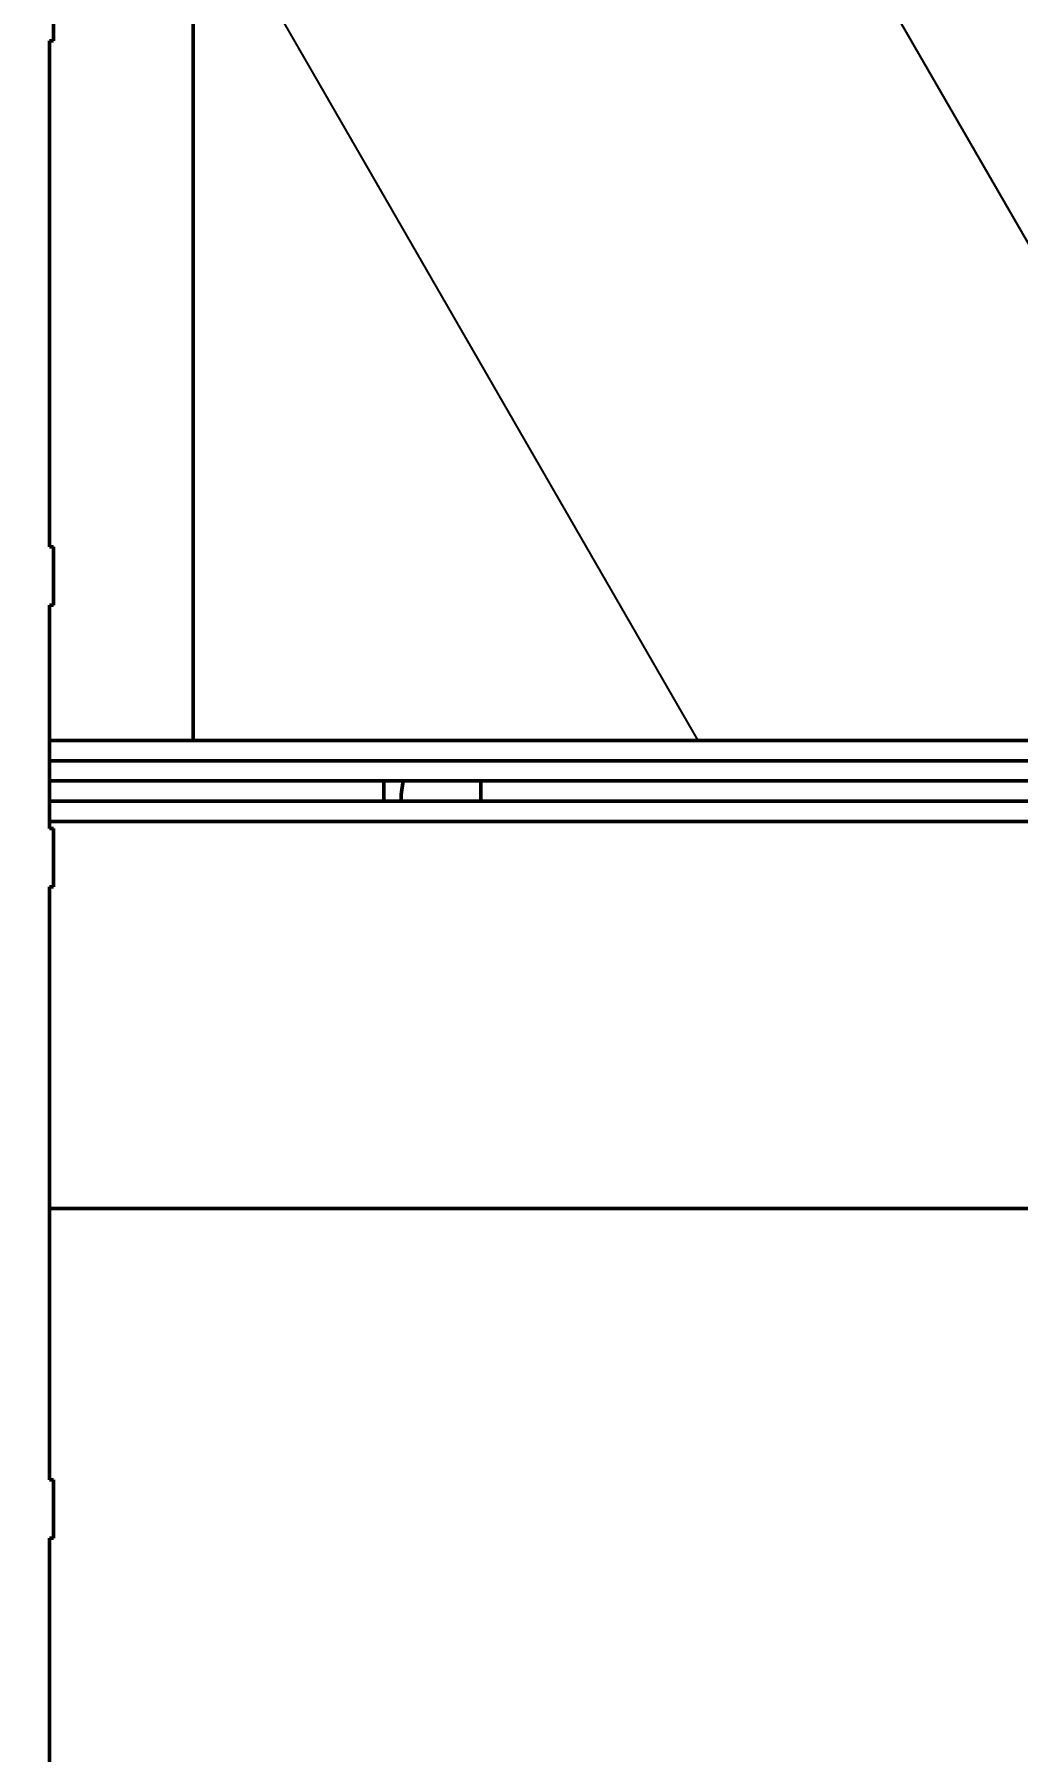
# Model space of a CAD drawing. Header units: millimetres. Extents: x 0 to 420, y 0 to 297.
# Drawn here: x 80.1 to 85.94, y 121.46 to 131.68 of the extents above; entities that cross this region are included whole.
import ezdxf

# ---------------------------------------------------------------- set-up
doc = ezdxf.new("R2010")
doc.units = ezdxf.units.MM
doc.header["$LTSCALE"] = 0.75
for name, color, linetype, lineweight in [('FD_Dimensions', 7, 'Continuous', 25), ('Hatching', 7, 'Continuous', 25), ('Visible', 7, 'Continuous', 50)]:
    doc.layers.add(name, color=color, linetype=linetype, lineweight=lineweight)
doc.styles.get("Standard").update_dxf_attribs({"font": 'arial.ttf'})
doc.dimstyles.new('Dim-ISO-25', dxfattribs={"dimtxt": 3.5, "dimasz": 3.5, "dimexe": 2.1, "dimexo": 2.1, "dimgap": 1.4, "dimtad": 1, "dimzin": 12, "dimdsep": 46, "dimtxsty": 'Standard', "dimcen": 0, "dimazin": 3, "dimtp": 0.1, "dimtm": 0.1, "dimtfac": 0.714286, "dimtmove": 0, "dimatfit": 3, "dimfxl": 1, "dimtzin": 12, "dimarcsym": 0})

# ---------------------------------------------------------------- blocks, each defined once
blk = doc.blocks.new('*D13')
at = {"layer": 'Defpoints', "color": 0, "transparency": 16777216}
for p in [(105.339298, 155.580026), (66.539298, 124.711085), (105.339298, 124.711085)]:
    blk.add_point(p, dxfattribs=at)
at = {"layer": 'FD_Dimensions', "color": 0, "lineweight": -2, "transparency": 16777216}
for p, q in [((66.539298, 126.811085), (66.539298, 157.680026)), ((105.339298, 126.811085), (105.339298, 157.680026)), ((70.039298, 155.580026), (101.839298, 155.580026))]:
    blk.add_line(p, q, dxfattribs=at)
at = {"layer": 'FD_Dimensions', "color": 0, "transparency": 16777216}
for points in [[(70.039298, 156.163359), (70.039298, 154.996693), (66.539298, 155.580026)], [(101.839298, 156.163359), (101.839298, 154.996693), (105.339298, 155.580026)]]:
    blk.add_solid(points, dxfattribs=at)
at = {"layer": 'FD_Dimensions', "color": 0, "transparency": 16777216, "insert": (85.939298, 158.767032), "char_height": 3.5, "attachment_point": 5}
blk.add_mtext('194', dxfattribs=at)

msp = doc.modelspace()

# ---------------------------------------------------------------- hatches: boundary and pattern name
at = {"layer": 'Hatching'}
h = msp.add_hatch(dxfattribs=at)
h.set_pattern_fill('ANSI31', color=256, angle=75, style=0)
h.paths.add_polyline_path([(81.4393, 132.1711), (81.4393, 137.1711), (81.1393, 137.1711), (81.0393, 137.1711), (81.0393, 127.4911), (90.8393, 127.4911), (90.8393, 137.1711), (90.7393, 137.1711), (90.4393, 137.1711), (90.4393, 132.1711)], flags=0)
h.paths.add_polyline_path([(110.0193, 132.1711), (109.9593, 132.1111), (109.9593, 127.3111), (110.0193, 127.2511), (111.1793, 127.2511), (111.2593, 127.3311), (111.2593, 132.0911), (111.1793, 132.1711)], flags=0)
h.paths.add_polyline_path([(61.9193, 132.1111), (61.8593, 132.1711), (60.6993, 132.1711), (60.6193, 132.0911), (60.6193, 127.3311), (60.6993, 127.2511), (61.8593, 127.2511), (61.9193, 127.3111)], flags=0)
h.paths.add_polyline_path([(107.5856, 127.4911), (107.6293, 127.3711), (108.1743, 127.5694), (108.1743, 127.2511), (108.2193, 127.2511), (108.2793, 127.3111), (108.2793, 132.1111), (108.2193, 132.1711), (104.4393, 132.1711), (104.4393, 137.1711), (104.1393, 137.1711), (104.0393, 137.1711), (104.0393, 127.4911)], flags=0)
h.paths.add_polyline_path([(64.2493, 127.3711), (64.293, 127.4911), (67.8393, 127.4911), (67.8393, 137.1711), (67.7393, 137.1711), (67.4393, 137.1711), (67.4393, 132.1711), (63.6593, 132.1711), (63.5993, 132.1111), (63.5993, 127.3111), (63.6593, 127.2511), (63.7043, 127.2511), (63.7043, 127.5694)], flags=0)

# ---------------------------------------------------------------- linework, layer by layer
at = {"layer": 'Visible', "extrusion": (-1e-16, -1, 0)}
for p, q in [((81.0393, 137.1711), (81.0393, 127.4911)), ((80.21, 131.6477), (80.21, 131.8686)), ((80.1862, 131.6477), (80.1862, 128.6424)), ((80.1912, 131.6477), (80.1862, 131.6477)), ((80.1912, 131.6477), (80.21, 131.6477)), ((80.1862, 128.6424), (80.1912, 128.6424)), ((80.21, 128.6424), (80.1912, 128.6424)), ((80.21, 128.296), (80.21, 128.6424)), ((80.1862, 126.9681), (80.1862, 128.296)), ((80.1862, 128.296), (80.1912, 128.296)), ((80.21, 128.296), (80.1912, 128.296)), ((81.0393, 127.4911), (80.1862, 127.4911)), ((81.0393, 127.4911), (90.8393, 127.4911)), ((91.6352, 127.3711), (80.1862, 127.3711)), ((91.6352, 127.2511), (80.1862, 127.2511)), ((80.1862, 127.2511), (82.1724, 127.2511)), ((82.1724, 127.1311), (82.1724, 127.2511)), ((82.2875, 127.2511), (82.275, 127.1711)), ((82.7501, 127.2511), (82.7501, 127.1311)), ((82.7501, 127.2511), (91.6352, 127.2511)), ((82.275, 127.1311), (82.275, 127.1711)), ((80.1862, 127.1311), (91.6352, 127.1311)), ((91.6352, 127.0111), (80.1862, 127.0111)), ((80.1912, 126.9681), (80.1862, 126.9681)), ((80.1912, 126.9681), (80.21, 126.9681)), ((80.21, 126.6217), (80.21, 126.9681)), ((80.1862, 123.0998), (80.1862, 126.6217)), ((80.1862, 126.6217), (80.1912, 126.6217)), ((80.21, 126.6217), (80.1912, 126.6217)), ((80.1862, 124.7111), (91.6352, 124.7111)), ((91.6352, 124.7111), (80.1862, 124.7111)), ((80.1912, 123.0998), (80.1862, 123.0998)), ((80.1912, 123.0998), (80.21, 123.0998)), ((80.21, 122.7534), (80.21, 123.0998)), ((80.1862, 121.4255), (80.1862, 122.7534)), ((80.1862, 122.7534), (80.1912, 122.7534)), ((80.21, 122.7534), (80.1912, 122.7534))]:
    msp.add_line(p, q, dxfattribs=at)

# ---------------------------------------------------------------- dimensions: what is measured, and where the dimension line sits
at = {"layer": 'FD_Dimensions'}
dim = msp.add_linear_dim(base=(105.3393, 155.58), p1=(66.5393, 124.7111), p2=(105.3393, 124.7111), angle=180, dimstyle='Dim-ISO-25', override={"dimlfac": 5}, dxfattribs=at)
dim.commit()
dim.dimension.update_dxf_attribs({"geometry": '*D13', "text_midpoint": (85.9393, 158.767)})

doc.saveas('drawing.dxf')
